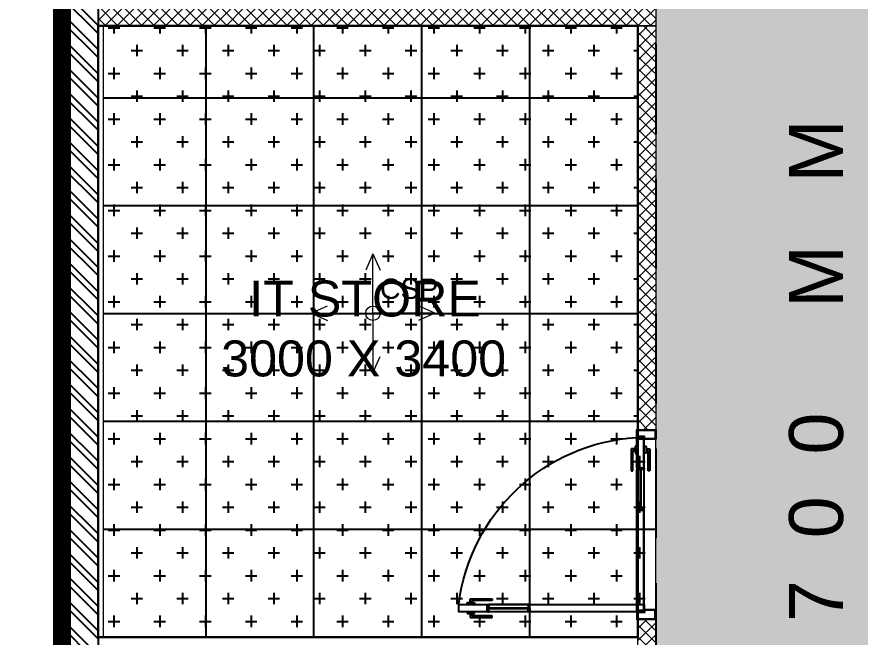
# Model space of a CAD drawing. Header units: millimetres. Extents: x 2335845 to 2509607, y 289014 to 361737.
# Drawn here: x 2344493 to 2349181, y 311302 to 314752 of the extents above; entities that cross this region are included whole.
import ezdxf

# ---------------------------------------------------------------- set-up
doc = ezdxf.new("R2010")
doc.units = ezdxf.units.MM
doc.linetypes.add('DASHED', pattern=[0.75, 0.5, -0.25])
for name, color, linetype, lineweight in [('A-PLAN-THIN', 251, 'Continuous', 15), ('AR_01_PARTITION FULL HT', 2, 'Continuous', 25), ('IN-PRTN-FULL', 30, 'Continuous', 20), ('IN-PRTN-HATCH', 8, 'Continuous', 5), ('PARTITION DIM.', 7, 'Continuous', 30), ('TOA-FC-CSP', 8, 'Continuous', 20), ('TOA-FL-CPT-1', 8, 'Continuous', 5), ('TOA-FL-FSP', 8, 'Continuous', 20), ('TOA_DOOR', 7, 'Continuous', 25)]:
    doc.layers.add(name, color=color, linetype=linetype, lineweight=lineweight)
for name, color, linetype in [('A-PLAN-WALL', 6, 'Continuous'), ('A-PLAN-WALL HATCH', 8, 'Continuous'), ('FLOOR MARK', 7, 'Continuous'), ('PASSAGE LINEOUT', 7, 'Continuous'), ('TEXT', 250, 'Continuous'), ('TOA-FC-MODULAR', 7, 'Continuous')]:
    doc.layers.add(name, color=color, linetype=linetype)
doc.styles.add('ARIAL', font='arial.ttf')
doc.styles.get("Standard").update_dxf_attribs({"font": 'arial.ttf'})

# ---------------------------------------------------------------- blocks, each defined once
blk = doc.blocks.new('Refuge Area')
at = {"layer": 'A-PLAN-THIN', "true_color": 0xc7c8ca}
h = blk.add_hatch(dxfattribs=at)
h.set_pattern_fill('ANSI36', color=9, scale=200, angle=90, style=0)
h.set_pattern_definition([(135, (-171740.8, -401367.8), (-1234.7852, 336.7596), [1587.5, -317.5, 0, -317.5])])
edge = h.paths.add_edge_path()
edge.add_arc((52450.8, -523196.6), 546078.4, 94.799675, 95.937847)
edge.add_line((-4040.8, 19951.9), (-4040.8, 5032.2))
edge.add_line((-4040.8, 5032.2), (-1240.8, 5032.2))
edge.add_line((-1240.8, 5032.2), (1459.2, 5032.2))
edge.add_line((1459.2, 5032.2), (1459.2, 8332.2))
edge.add_line((1459.2, 8332.2), (6759.2, 8332.2))
edge.add_line((6759.2, 8332.2), (6759.2, 20966.9))
edge = h.paths.add_edge_path()
edge.add_arc((29259.2, -342462.3), 316794.5, 94.072802, 96.033819)
edge.add_line((-4040.8, -27422.8), (-4040.8, -9767.8))
edge.add_line((-4040.8, -9767.8), (-1240.8, -9767.8))
edge.add_line((-1240.8, -9767.8), (1459.2, -9767.8))
edge.add_line((1459.2, -9767.8), (1459.2, -13067.8))
edge.add_line((1459.2, -13067.8), (6759.2, -13067.8))
edge.add_line((6759.2, -13067.8), (6759.2, -26467.8))
at = {"layer": 'A-PLAN-WALL HATCH'}
h = blk.add_hatch(dxfattribs=at)
h.set_pattern_fill('ANSI32', color=256, scale=10, angle=-90, style=0)
h.set_pattern_definition([(315, (-171740.81, -401367.81), (67.35192, 67.35192), []), (315, (-171740.81, -401412.71), (67.35192, 67.35192), [])])
h.paths.add_polyline_path([(1659.2, -9767.8), (1459.2, -9767.8), (1459.2, 5032.2), (1659.2, 5032.2)])
at = {"layer": 'A-PLAN-WALL'}
blk.add_lwpolyline([(1659.2, -9767.8), (1459.2, -9767.8), (1459.2, 5032.2), (1659.2, 5032.2)], close=True, dxfattribs=at)
blk = doc.blocks.new('A$C38A659B7')
at = {"layer": 'TOA-FC-CSP', "color": 10, "linetype": 'Continuous', "elevation": 0}
for points in [[(0.91, 8.35), (0, 6.31)], [(0.91, 8.35), (0, 6.31)], [(0.91, 8.35), (1.82, 6.31)], [(0.91, 8.35), (1.82, 6.31)], [(8.65, 0.91), (0.91, 0.91), (0.91, 8.35)], [(-6.83, 0.91), (-4.79, 1.82)], [(8.65, 0.91), (6.61, 1.82)], [(-6.83, 0.91), (-4.79, 0)], [(-6.83, 0.91), (0.91, 0.91), (0.91, -6.54)], [(8.65, 0.91), (6.61, 0)], [(0.91, -6.54), (0, -4.49)], [(0.91, -6.54), (0, -4.49)], [(0.91, -6.54), (1.82, -4.49)], [(0.91, -6.54), (1.82, -4.49)]]:
    blk.add_lwpolyline(points, dxfattribs=at)
at = {"layer": 'TOA-FC-CSP', "color": 10, "linetype": 'Continuous'}
blk.add_circle((0.91, 0.91, 0), 0.902, dxfattribs=at)
at = {"layer": 'TOA-FC-CSP', "color": 10, "insert": (1.79, 5.25, 0), "char_height": 2.542, "width": 4.6087, "attachment_point": 1, "style": 'ARIAL'}
blk.add_mtext('CSP', dxfattribs=at)
blk = doc.blocks.new('*U649')
at = {"layer": 'IN-PRTN-HATCH'}
h = blk.add_hatch(dxfattribs=at)
h.set_pattern_fill('ANSI37', color=256, scale=15)
h.set_pattern_definition([(45, (5617.74, 0), (-33.67596, 33.67596), []), (135, (5617.74, 0), (-33.67596, -33.67596), [])])
h.paths.add_polyline_path([(-100522.3, -39967.2), (-97422.3, -39967.2), (-97422.3, -39867.2), (-100522.3, -39867.2)])
at = {"layer": 'IN-PRTN-FULL', "elevation": 0}
blk.add_lwpolyline([(-100522.3, -39967.2), (-97422.3, -39967.2), (-97422.3, -39867.2), (-100522.3, -39867.2)], close=True, dxfattribs=at)
blk = doc.blocks.new('*U652')
at = {"layer": 'IN-PRTN-HATCH'}
h = blk.add_hatch(dxfattribs=at)
h.set_pattern_fill('ANSI37', color=256, scale=15)
h.set_pattern_definition([(45, (2817.89, 0), (-33.67596, 33.67596), []), (135, (2817.89, 0), (-33.67596, -33.67596), [])])
h.paths.add_polyline_path([(-100522.3, -39967.2), (-100222.2, -39967.2), (-100222.2, -39867.2), (-100522.3, -39867.2)])
at = {"layer": 'IN-PRTN-FULL', "elevation": 0}
blk.add_lwpolyline([(-100522.3, -39967.2), (-100222.2, -39967.2), (-100222.2, -39867.2), (-100522.3, -39867.2)], close=True, dxfattribs=at)
blk = doc.blocks.new('*U664')
at = {"layer": 'IN-PRTN-HATCH'}
h = blk.add_hatch(dxfattribs=at)
h.set_pattern_fill('ANSI37', color=256, scale=15)
h.set_pattern_definition([(45, (4767.596, 0), (-33.67596, 33.67596), []), (135, (4767.596, 0), (-33.67596, -33.67596), [])])
h.paths.add_polyline_path([(-100522.3, -39967.2), (-98272.5, -39967.2), (-98272.5, -39867.2), (-100522.3, -39867.2)])
at = {"layer": 'IN-PRTN-FULL', "elevation": 0}
blk.add_lwpolyline([(-100522.3, -39967.2), (-98272.5, -39967.2), (-98272.5, -39867.2), (-100522.3, -39867.2)], close=True, dxfattribs=at)
blk = doc.blocks.new('A$C3A863514')
at = {"layer": 'TOA_DOOR', "color": 8, "ltscale": 3}
for p, q in [((-113, 1029.6), (-113, 906.7)), ((-92, 1029.6), (-113, 1029.6)), ((-92, 1044.7), (-92, 1005)), ((-82.6, 1044.7), (-92, 1044.7)), ((-92, 1029.6), (-92, 1020.1)), ((-40, 1044.7), (-30.6, 1044.7)), ((-30.6, 1044.7), (-30.6, 1005)), ((-30.6, 1029.6), (-30.6, 1020.1)), ((-30.6, 1029.6), (-9.6, 1029.6)), ((-9.6, 1029.6), (-9.6, 906.7)), ((-103.6, 1020.1), (-92, 1020.1)), ((-103.6, 906.7), (-103.6, 1020.1)), ((-92, 1005), (-82.6, 1005)), ((-30.6, 1005), (-40, 1005)), ((-19, 1020.1), (-30.6, 1020.1)), ((-19, 906.7), (-19, 1020.1)), ((-113, 906.7), (-103.6, 906.7)), ((-40, 934.5), (-81, 934.5)), ((-81, 708), (-81, 924.6)), ((-62.9, 934.5), (-62.9, 708)), ((-58.1, 934.5), (-58.1, 708)), ((-40, 708), (-40, 924.6)), ((-9.6, 906.7), (-19, 906.7)), ((-40, 698.2), (-81, 698.2))]:
    blk.add_line(p, q, dxfattribs=at)
at = {"layer": 'TOA_DOOR', "ltscale": 3}
for p, q in [((-960, 114.5), (-920.3, 114.5)), ((-960, 105), (-960, 114.5)), ((-944.9, 135.5), (-822, 135.5)), ((-944.9, 114.5), (-944.9, 135.5)), ((-944.9, 114.5), (-935.4, 114.5)), ((-935.4, 126), (-935.4, 114.5)), ((-822, 126), (-935.4, 126)), ((-920.3, 114.5), (-920.3, 105)), ((-840, 105), (-840, 64)), ((-613.6, 105), (-830.2, 105)), ((-822, 135.5), (-822, 126)), ((-603.7, 105), (-603.7, 64)), ((-960, 62.5), (-960, 53)), ((-960, 53), (-920.3, 53)), ((-944.9, 53), (-935.4, 53)), ((-944.9, 53), (-944.9, 32)), ((-935.4, 41.4), (-935.4, 53)), ((-920.3, 53), (-920.3, 62.5)), ((-613.6, 64), (-830.2, 64)), ((-944.9, 32), (-822, 32)), ((-822, 41.4), (-935.4, 41.4)), ((-822, 32), (-822, 41.4))]:
    blk.add_line(p, q, dxfattribs=at)
at = {"layer": 'TOA_DOOR', "color": 5, "ltscale": 3}
for p, q in [((-840, 86.9), (-613.6, 86.9)), ((-840, 82.2), (-613.6, 82.2))]:
    blk.add_line(p, q, dxfattribs=at)
at = {"layer": 'TOA_DOOR', "color": 8, "ltscale": 3}
blk.add_lwpolyline([(-39.9, 64), (-40, 1092), (-81, 1092), (-80.9, 64)], close=True, dxfattribs=at)
for points in [[(-78.5, 934.5), (-78.5, 932), (-81, 932), (-81, 924.6), (-62.9, 924.6), (-62.9, 934.5), (-78.5, 934.5)], [(-42.5, 934.5), (-42.5, 932), (-40, 932), (-40, 924.6), (-58.1, 924.6), (-58.1, 934.5), (-42.5, 934.5)], [(-78.5, 698.2), (-78.5, 700.7), (-81, 700.7), (-81, 708), (-62.9, 708), (-62.9, 698.2), (-78.5, 698.2)], [(-42.5, 698.2), (-42.5, 700.7), (-40, 700.7), (-40, 708), (-58.1, 708), (-58.1, 698.2), (-42.5, 698.2)]]:
    blk.add_lwpolyline(points, dxfattribs=at)
at = {"layer": 'TOA_DOOR', "ltscale": 3}
for points in [[(-1050, 0), (-1050, 0), (-997.5, 0), (-997.5, 64), (-1010.1, 64), (-1010.1, 105), (-1050, 105), (-1050, 0)], [(-1047.6, 3.1), (-1047.6, 2.4), (-999.9, 2.4), (-999.9, 61.7), (-1012.5, 61.7), (-1012.5, 102.6), (-1047.6, 102.6), (-1047.6, 2.4)], [(-840, 105), (-1007.3, 105), (-1007.3, 101.8), (-840, 101.8)], [(-840, 101.8), (-999.4, 101.8), (-999.4, 67.2), (-840, 67.2)], [(-840, 102.5), (-837.5, 102.5), (-837.5, 105), (-830.2, 105), (-830.2, 86.9), (-840, 86.9), (-840, 102.5)], [(-603.7, 102.5), (-606.2, 102.5), (-606.2, 105), (-613.6, 105), (-613.6, 86.9), (-603.7, 86.9), (-603.7, 102.5)], [(-39.9, 105), (-603.7, 105)], [(-603.7, 101.8), (-39.9, 101.8), (-39.9, 105)], [(-47.8, 101.8), (-603.7, 101.8)], [(-603.7, 67.2), (-47.8, 67.2), (-47.8, 101.8)], [(0, 0), (0, 0), (-52.5, 0), (-52.5, 64), (-39.9, 64), (-39.9, 105), (0, 105), (0, 0)], [(-2.4, 3.1), (-2.4, 2.4), (-50.1, 2.4), (-50.1, 61.7), (-37.5, 61.7), (-37.5, 102.6), (-2.4, 102.6), (-2.4, 2.4)], [(-840, 64), (-1007.3, 64), (-1007.3, 67.2), (-840, 67.2)], [(-840, 66.5), (-837.5, 66.5), (-837.5, 64), (-830.2, 64), (-830.2, 82.2), (-840, 82.2), (-840, 66.5)], [(-603.7, 66.5), (-606.2, 66.5), (-606.2, 64), (-613.6, 64), (-613.6, 82.2), (-603.7, 82.2), (-603.7, 66.5)], [(-39.9, 67.2), (-39.9, 64), (-603.7, 64)], [(-603.7, 67.2), (-39.9, 67.2)]]:
    blk.add_lwpolyline(points, dxfattribs=at)
for points in [[(-1007.3, 101.8), (-999.4, 101.8), (-999.4, 67.2), (-1007.3, 67.2)], [(-39.9, 101.8), (-47.8, 101.8), (-47.8, 67.2), (-39.9, 67.2)]]:
    blk.add_lwpolyline(points, close=True, dxfattribs=at)
at = {"layer": 'TOA_DOOR', "color": 8, "ltscale": 3}
blk.add_arc((47.2, 43.5), 1056.3, 96.9725, 176.6607, dxfattribs=at)
at = {"layer": 'TOA_DOOR', "ltscale": 3}
for centre, radius, start, end in [((-850.4, 98.5), 15.6, 311.9747, 17.0953), ((-857.7, 96.8), 20.3, 330.6798, 14.7641), ((-845.4, 100), 14.2, 292.4741, 7.5067), ((-833.7, 100.1), 5.81, 208.0111, 296.8103), ((-832.8, 106.2), 8, 222.5397, 287.3666), ((-611, 106.2), 8, 252.6334, 317.4603), ((-610.1, 100.1), 5.81, 243.1897, 331.9889), ((-598.3, 100), 14.2, 172.4933, 247.5259), ((-593.3, 98.5), 15.6, 162.9047, 228.0253), ((-586, 96.8), 20.3, 165.2359, 209.3202), ((-841.2, 99.3), 12.5, 275.6882, 327.9828), ((-850.4, 70.6), 15.6, 342.9047, 48.0253), ((-857.7, 72.2), 20.3, 345.2359, 29.3202), ((-845.4, 69), 14.2, 352.4933, 67.5259), ((-841.2, 69.8), 12.5, 32.0172, 84.3118), ((-834.4, 95.7), 5.19, 207.9347, 287.0897), ((-834.4, 73.4), 5.19, 72.9103, 152.0653), ((-833.7, 68.9), 5.81, 63.1897, 151.9889), ((-832.8, 62.8), 8, 72.6334, 137.4603), ((-611, 62.8), 8, 42.5397, 107.3666), ((-602.5, 99.3), 12.5, 212.0172, 264.3118), ((-602.5, 69.8), 12.5, 95.6882, 147.9828), ((-610.1, 68.9), 5.81, 28.0111, 116.8103), ((-598.3, 69), 14.2, 112.4741, 187.5067), ((-609.4, 95.7), 5.19, 252.9103, 332.0653), ((-609.4, 73.4), 5.19, 27.9347, 107.0897), ((-593.3, 70.6), 15.6, 131.9747, 197.0953), ((-586, 72.2), 20.3, 150.6798, 194.7641)]:
    blk.add_arc(centre, radius, start, end, dxfattribs=at)

msp = doc.modelspace()

# ---------------------------------------------------------------- hatches: boundary and pattern name
at = {"layer": 'TOA-FC-MODULAR'}
h = msp.add_hatch(dxfattribs=at)
h.set_pattern_fill('_USER', color=252, scale=600, angle=270, double=1, pattern_type=0)
h.set_pattern_definition([(270, (2347944.7, 311301.6), (600, -1e-13), []), (0, (2347944.7, 311301.6), (0, 600), [])])
h.paths.add_polyline_path([(2347944.691, 314701.624), (2344973.67, 314701.624), (2344973.67, 311301.624), (2347944.691, 311301.624), (2347944.691, 311401.624), (2348044.691, 311401.624), (2348044.691, 312451.77), (2347945.457, 312451.77)])
at = {"layer": 'TOA-FL-CPT-1', "true_color": 0xc7c8ca}
h = msp.add_hatch(dxfattribs=at)
h.set_pattern_fill('AR-PARQ1', color=9, scale=3)
h.set_pattern_definition([(90, (54538.6, -6708.4), (-914.4, 914.4), [914.4, -914.4]), (90, (54691, -6708.4), (-914.4, 914.4), [914.4, -914.4]), (90, (54843.4, -6708.4), (-914.4, 914.4), [914.4, -914.4]), (90, (54995.8, -6708.4), (-914.4, 914.4), [914.4, -914.4]), (90, (55148.2, -6708.4), (-914.4, 914.4), [914.4, -914.4]), (90, (55300.6, -6708.4), (-914.4, 914.4), [914.4, -914.4]), (90, (55453, -6708.4), (-914.4, 914.4), [914.4, -914.4]), (0, (54538.6, -5794), (914.4, -914.4), [914.4, -914.4]), (0, (54538.6, -5641.6), (914.4, -914.4), [914.4, -914.4]), (0, (54538.6, -5489.2), (914.4, -914.4), [914.4, -914.4]), (0, (54538.6, -5336.8), (914.4, -914.4), [914.4, -914.4]), (0, (54538.6, -5184.4), (914.4, -914.4), [914.4, -914.4]), (0, (54538.6, -5032), (914.4, -914.4), [914.4, -914.4]), (0, (54538.6, -4879.6), (914.4, -914.4), [914.4, -914.4])])
h.paths.add_polyline_path([(2344950.518, 323601.624), (2348044.691, 323601.624), (2348044.691, 308801.624), (2344978.375, 308801.624), (2344983.023, 307001.553), (2351045.878, 307001.608), (2351044.683, 304701.624), (2350244.683, 304670.094), (2350244.683, 294701.624), (2352811.835, 294701.622), (2352811.821, 307001.631), (2405044.683, 307005.059), (2405044.683, 327701.624), (2410595.745, 327701.624), (2410609.803, 329501.624), (2408605.34, 329501.624), (2411484.683, 335301.624), (2408440.262, 335301.624), (2406365.488, 331122.307), (2403244.678, 328001.969), (2403244.795, 325600.805), (2384290.648, 325598.809), (2384290.648, 323607.372), (2375885.176, 323603.528), (2375861.465, 325602.978), (2360226.195, 325602.091), (2360226.052, 334601.937), (2375945.229, 334602.179), (2375945.229, 331031.373), (2376972.789, 331510.903), (2389391.537, 331510.903), (2389391.537, 331810.72), (2389491.628, 331810.72), (2389491.53, 331510.903), (2391791.53, 331510.903), (2391791.531, 333010.881), (2389491.53, 333010.881), (2389491.531, 332710.861), (2389391.537, 332710.861), (2389391.54, 333010.905), (2377622.511, 333011.008), (2377622.511, 336459.845), (2386144.742, 336459.853), (2386144.683, 337701.624), (2376094.699, 337701.624), (2376094.724, 335802.062), (2362938.321, 335802.061), (2362938.326, 340629.119), (2359023.456, 340413.419), (2359023.899, 325602.053), (2352244.614, 325602.052), (2352244.655, 339888.472), (2350244.683, 339753.79), (2350259.797, 327701.624), (2351044.683, 327701.624), (2351043.518, 325401.69), (2344945.863, 325401.675)])
h.paths.add_polyline_path([(2365719.683, 323601.624), (2395044.683, 323601.624), (2395044.683, 322741.298), (2398494.622, 322751.666), (2398494.622, 323601.624), (2403544.687, 323601.624), (2403544.687, 308801.634), (2365719.683, 308801.634)], flags=16)
h.paths.add_polyline_path([(2349719.689, 323601.683), (2365719.683, 323601.683), (2365719.683, 308801.624), (2349719.689, 308801.624)], flags=16)
at = {"layer": 'TOA-FL-FSP', "lineweight": -3}
h = msp.add_hatch(dxfattribs=at)
h.set_pattern_fill('CROSS', color=9, scale=20, angle=270)
h.set_pattern_definition([(270, (90021.14, 24146.98), (127, -127), [63.5, -190.5]), (0, (89989.39, 24115.23), (127, 127), [63.5, -190.5])])
h.paths.add_polyline_path([(2347944.691, 314701.624), (2344973.67, 314701.624), (2344973.67, 311301.624), (2347944.691, 311301.624), (2347944.691, 311401.624), (2348044.691, 311401.624), (2348044.691, 312451.77), (2347945.457, 312451.77)])

# ---------------------------------------------------------------- linework, layer by layer
at = {"const_width": 5}
msp.add_lwpolyline([(2408344.683, 341505.727, 0.02643364), (2350244.683, 339753.79), (2350261.051, 326701.624), (2344944.683, 326701.624), (2344944.683, 305701.701), (2351044.677, 305701.666), (2351044.683, 304701.624), (2350244.683, 304701.624), (2350244.683, 291915.217, -0.04453992), (2406044.683, 290902.779)], format="xyb", dxfattribs=at)
at = {"const_width": 100, "elevation": 0}
msp.add_lwpolyline([(2350009.018, 339524.647), (2339188.828, 338557.479), (2339144.683, 323601.624), (2342044.683, 323593.294), (2342108.716, 308801.624), (2339208.936, 308951.624), (2339144.124, 290934.823), (2350044.683, 292101.594), (2349971.764, 305428.705), (2344744.683, 305428.705), (2344744.683, 326901.624), (2350044.683, 326908.4)], close=True, dxfattribs=at)
at = {"layer": 'FLOOR MARK', "color": 8, "linetype": 'DASHED', "ltscale": 1000}
msp.add_lwpolyline([(2344950.518, 323601.624), (2348044.691, 323601.624), (2348044.691, 308801.624), (2344944.683, 308801.624), (2344944.683, 307001.553), (2351045.878, 307001.608), (2351044.683, 304701.624), (2350244.683, 304701.624), (2350244.683, 294701.624), (2352811.835, 294701.622), (2352811.821, 307001.631), (2405044.706, 307001.633)], dxfattribs=at)
at = {"layer": 'PARTITION DIM.', "elevation": 0}
msp.add_lwpolyline([(2347944.691, 314701.624), (2344944.683, 314701.624), (2344944.683, 311301.624), (2347944.691, 311301.624)], close=True, dxfattribs=at)
at = {"layer": 'TOA-FL-CPT-1', "elevation": 0}
msp.add_lwpolyline([(2347944.691, 314701.624), (2344973.67, 314701.624), (2344973.67, 311301.624), (2347944.691, 311301.624), (2347944.691, 311401.624), (2348044.691, 311401.624), (2348044.691, 312451.77), (2347945.457, 312451.77)], close=True, dxfattribs=at)

# ---------------------------------------------------------------- block references
msp.add_blockref('Refuge Area', (2343285.489, 318569.434))
at = {"layer": 'AR_01_PARTITION FULL HT', "xscale": -1}
for name, p, rotation in [('*U649', (2445467.049, 274834.535, 0), 180.0000640539902), ('*U664', (2387911.777, 412974.128, 0), 270.0000640539902), ('*U652', (2387911.777, 411623.982, 0), 270.0000640539902)]:
    msp.add_blockref(name, p, dxfattribs=dict(at, rotation=rotation))
at = {"layer": 'TOA-FC-CSP', "color": 4, "xscale": 44.46500340146511, "yscale": 44.46500340146511, "zscale": 44.46500340146511}
msp.add_blockref('A$C38A659B7', (2346432.509, 313062.565, -0.041), dxfattribs=at)
at = {"layer": 'TOA_DOOR', "ltscale": 3, "xscale": -1.002583052446346, "yscale": 1.002583052446346, "zscale": 1.002583052446346, "rotation": 90}
msp.add_blockref('A$C3A863514', (2348044.691, 311401.77, 0), dxfattribs=at)

# ---------------------------------------------------------------- texts
at = {"layer": 'PASSAGE LINEOUT', "insert": (2349090.992, 308047.468), "char_height": 300, "width": 16925.28892, "attachment_point": 7, "rotation": 90.011874, "style": 'ARIAL'}
msp.add_mtext('\\pi2872.433;1  7  0  0     M   M       W   I   D   E      P    A    S   S   A   G   E', dxfattribs=at)
at = {"layer": 'TEXT', "insert": (2345564.026, 312748.86), "char_height": 200, "width": 1688.91822, "attachment_point": 7}
msp.add_mtext('\\pi220.78926;IT STORE   \\P\\pi64.6501;3000 X 3400', dxfattribs=at)

doc.saveas('drawing.dxf')
